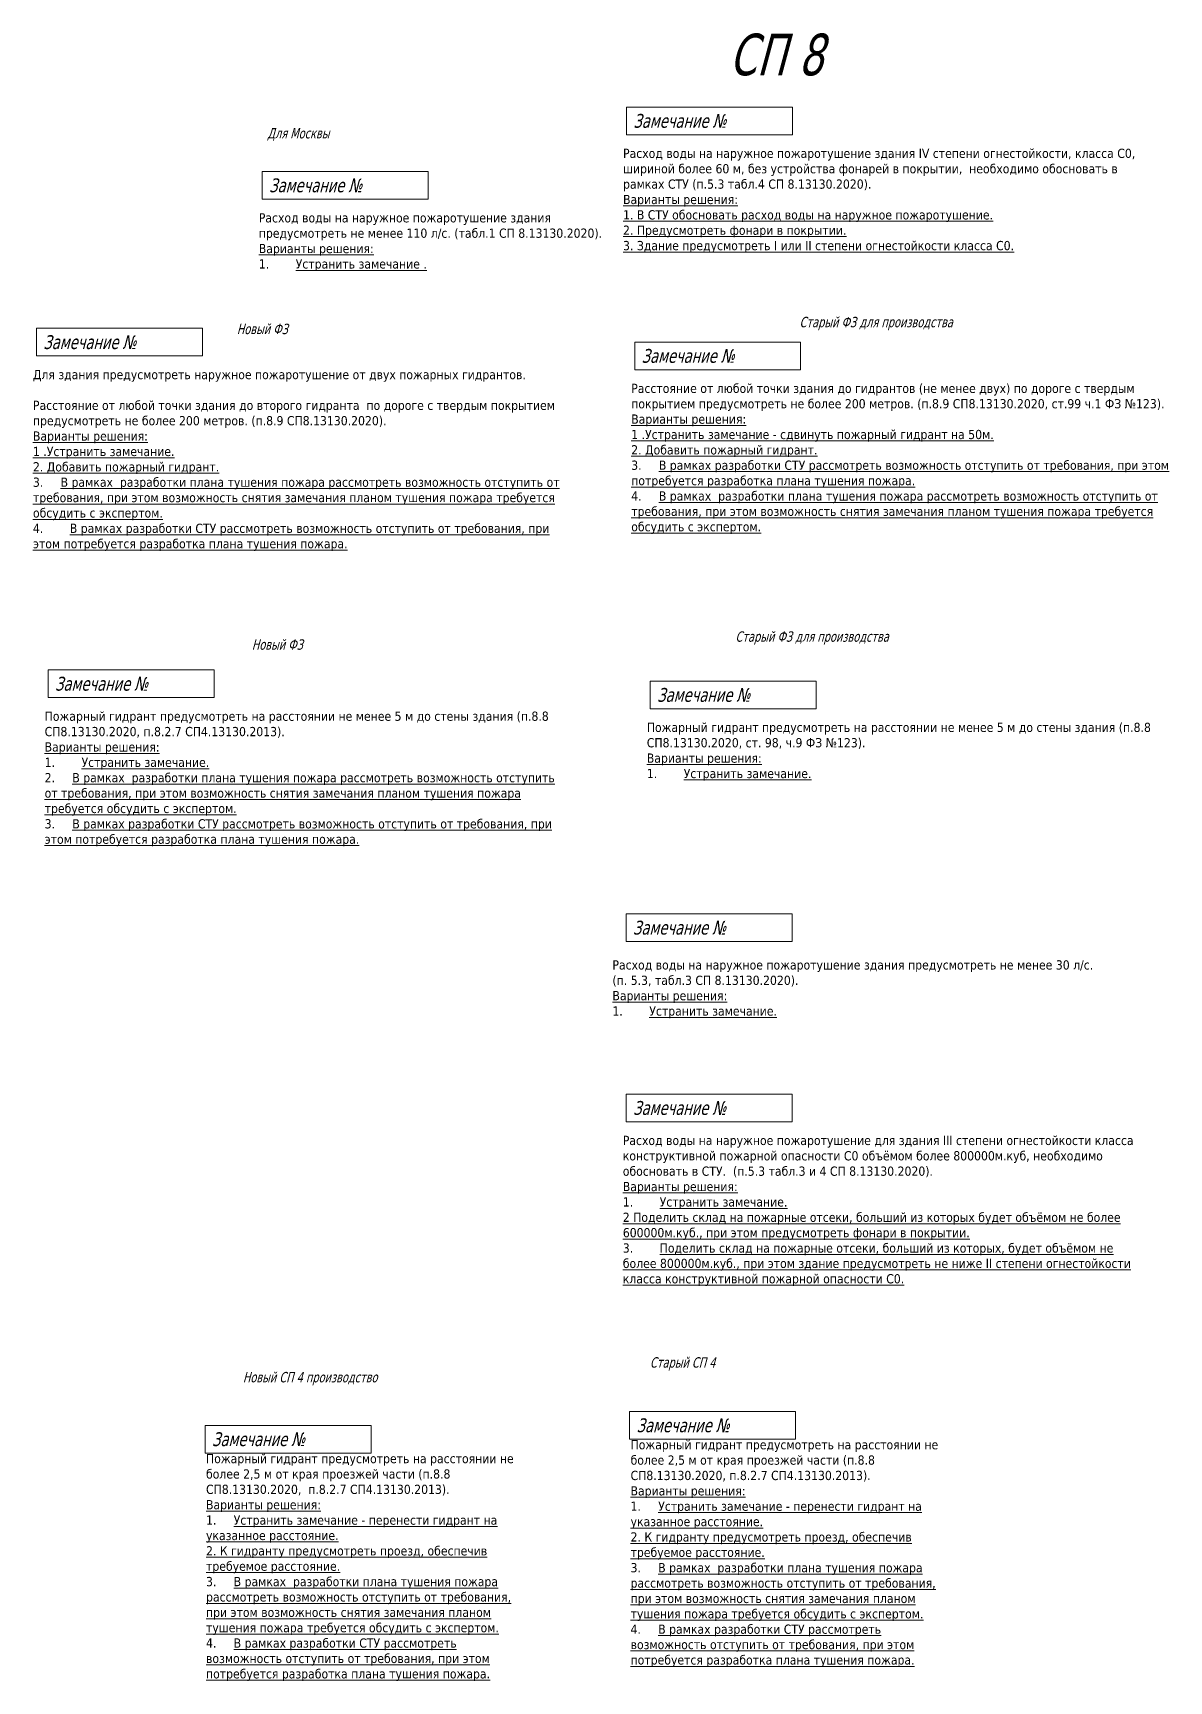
# Model space of a CAD drawing. Header units: millimetres. Extents: x -204396 to 1997851, y -2958255 to 237418.
# Drawn here: x 653293 to 727221, y -202459 to -95227 of the extents above; entities that cross this region are included whole.
import ezdxf

# ---------------------------------------------------------------- set-up
doc = ezdxf.new("R2010")
doc.units = ezdxf.units.MM
doc.layers.add('экспертиза', color=1, linetype='Continuous', lineweight=0)
doc.styles.add('ЭКСПЕРТИЗА', font='tahoma.ttf')

msp = doc.modelspace()

# ---------------------------------------------------------------- linework, layer by layer
at = {"layer": 'экспертиза', "lineweight": 0}
for points in [[(691915, -100047), (702715, -100047), (702715, -101847), (691915, -101847), (691915, -100047)], [(668214, -104241), (679014, -104241), (679014, -106041), (668214, -106041), (668214, -104241)], [(653518, -114442), (664318, -114442), (664318, -116242), (653518, -116242), (653518, -114442)], [(692449, -115338), (703249, -115338), (703249, -117138), (692449, -117138), (692449, -115338)], [(654280, -136669), (665080, -136669), (665080, -138469), (654280, -138469), (654280, -136669)], [(693464, -137396), (704264, -137396), (704264, -139196), (693464, -139196), (693464, -137396)], [(691889, -152540), (702689, -152540), (702689, -154340), (691889, -154340), (691889, -152540)], [(691901, -164271), (702701, -164271), (702701, -166071), (691901, -166071), (691901, -164271)], [(692122, -184920), (702922, -184920), (702922, -186720), (692122, -186720), (692122, -184920)], [(664496, -185823), (675296, -185823), (675296, -187623), (664496, -187623), (664496, -185823)]]:
    msp.add_lwpolyline(points, dxfattribs=at)

# ---------------------------------------------------------------- texts
at = {"layer": 'экспертиза', "color": 2, "lineweight": 0, "style": 'ЭКСПЕРТИЗА', "oblique": 14.99998, "width": 0.8}
for s, height, p in [('СП 8', 2700, (698589, -97976)), ('Для Москвы', 675, (668541, -102088)), ('Новый ФЗ', 675, (666562, -114823)), ('Старый ФЗ для производства', 675, (703177, -114374)), ('Новый ФЗ', 675, (667539, -135356)), ('Старый ФЗ для производства', 675, (699007, -134836)), ('Старый СП 4', 675, (693441, -182066)), ('Новый СП 4 производство', 675, (666958, -183025))]:
    msp.add_text(s, height=height, dxfattribs=at).set_placement(p)
at = {"layer": 'экспертиза', "lineweight": 0, "style": 'ЭКСПЕРТИЗА', "oblique": 14.99998, "width": 0.8}
for p in [(692365, -101397), (668664, -105591), (653968, -115792), (692899, -116688), (654730, -138019), (693914, -138746), (692339, -153890), (692351, -165621), (692572, -186270), (664946, -187173)]:
    msp.add_text('Замечание №', height=900, dxfattribs=at).set_placement(p)
at = {"layer": 'экспертиза', "lineweight": 0, "ltscale": 100, "transparency": 33554687, "char_height": 600, "attachment_point": 1, "style": 'ЭКСПЕРТИЗА'}
for s, insert, width in [('Расход воды на наружное пожаротушение здания IV степени огнестойкости, класса С0, шириной более 60 м, без устройства фонарей в покрытии,  необходимо обосновать в рамках СТУ (п.5.3 табл.4 СП 8.13130.2020).{\\C6;\\P\\LВарианты решения:\\P1. В СТУ обосновать расход воды на наружное пожаротушение.\\P2. Предусмотреть фонари в покрытии.\\P3. Здание предусмотреть I или II степени огнестойкости класса С0.}', (691691, -102759), 34068.54), ('Расход воды на наружное пожаротушение здания предусмотреть не менее 110 л/с. (табл.1 СП 8.13130.2020).{\\C6;\\P\\LВарианты решения:\\P\\l1.^I\\LУстранить замечание .}', (667990, -106953), 23650.68), ('Для здания предусмотреть наружное пожаротушение от двух пожарных гидрантов.\\P\\PРасстояние от любой точки здания до второго гидранта  по дороге с твердым покрытием предусмотреть не более 200 метров. (п.8.9 СП8.13130.2020).{\\L\\C6;\\PВарианты решения:\\P1 .Устранить замечание.\\P2. Добавить пожарный гидрант.\\P\\pt1800;\\l3.^I\\LВ рамках  разработки плана тушения пожара рассмотреть возможность отступить от требования, при этом возможность снятия замечания планом тушения пожара требуется обсудить с экспертом.\\P\\ptz;\\l4.^I\\LВ рамках разработки СТУ рассмотреть возможность отступить от требования, при этом потребуется разработка плана тушения пожара.}', (653293, -117154), 34733.09), ('Расстояние от любой точки здания до гидрантов (не менее двух) по дороге с твердым покрытием предусмотреть не более 200 метров. (п.8.9 СП8.13130.2020, ст.99 ч.1 ФЗ №123).{\\L\\C6;\\PВарианты решения:\\P1 .Устранить замечание - сдвинуть пожарный гидрант на 50м.\\P2. Добавить пожарный гидрант.\\P\\pt1800;\\l3.^I\\LВ рамках разработки СТУ рассмотреть возможность отступить от требования, при этом потребуется разработка плана тушения пожара.\\P\\l4.^I\\LВ рамках  разработки плана тушения пожара рассмотреть возможность отступить от требования, при этом возможность снятия замечания планом тушения пожара требуется обсудить с экспертом.}', (692224, -118050), 34919.28), ('Пожарный гидрант предусмотреть на расстоянии не менее 5 м до стены здания (п.8.8 СП8.13130.2020, п.8.2.7 СП4.13130.2013).\\P{\\L\\C6;Варианты решения:\\P\\l1.^I\\LУстранить замечание.\\P\\pt1800;\\l2.^I\\LВ рамках  разработки плана тушения пожара рассмотреть возможность отступить от требования, при этом возможность снятия замечания планом тушения пожара требуется обсудить с экспертом.\\P\\l3.^I\\LВ рамках разработки СТУ рассмотреть возможность отступить от требования, при этом потребуется разработка плана тушения пожара.}', (654055, -139381), 34068.54), ('Пожарный гидрант предусмотреть на расстоянии не менее 5 м до стены здания (п.8.8 СП8.13130.2020, ст. 98, ч.9 ФЗ №123).\\P{\\L\\C6;Варианты решения:\\P\\l1.^I\\LУстранить замечание.}', (693239, -140108), 34068.54), ('Расход воды на наружное пожаротушение здания предусмотреть не менее 30 л/с. (п. 5.3, табл.3 СП 8.13130.2020).{\\C6;\\P\\LВарианты решения:\\P\\l1.^I\\LУстранить замечание.}', (691000, -155564), 31509.59), ('Расход воды на наружное пожаротушение для здания III степени огнестойкости класса конструктивной пожарной опасности С0 объёмом более 800000м.куб, необходимо обосновать в СТУ.  (п.5.3 табл.3 и 4 СП 8.13130.2020).{\\C6;\\P\\LВарианты решения:\\P\\l1.^I\\LУстранить замечание.\\P2 Поделить склад на пожарные отсеки, больший из которых будет объёмом не более 600000м.куб., при этом предусмотреть фонари в покрытии.\\P\\l3.^I\\LПоделить склад на пожарные отсеки, больший из которых, будет объёмом не более 800000м.куб., при этом здание предусмотреть не ниже II степени огнестойкости класса конструктивной пожарной опасности С0.}', (691676, -166983), 34068.54)]:
    msp.add_mtext(s, dxfattribs=dict(at, insert=insert, width=width))
at = {"layer": 'экспертиза', "lineweight": 0, "ltscale": 100, "char_height": 600, "width": 20662.21, "attachment_point": 1, "style": 'ЭКСПЕРТИЗА'}
for s, insert in [('\\pt1200;Пожарный гидрант предусмотреть на расстоянии не более 2,5 м от края проезжей части (п.8.8 СП8.13130.2020, п.8.2.7 СП4.13130.2013).{\\L\\C6;\\PВарианты решения:\\P\\pt1800;\\l1.^I\\LУстранить замечание - перенести гидрант на указанное расстояние.\\P2. К гидранту предусмотреть проезд, обеспечив требуемое расстояние.\\P\\l3.^I\\LВ рамках  разработки плана тушения пожара рассмотреть возможность отступить от требования, при этом возможность снятия замечания планом тушения пожара требуется обсудить с экспертом.\\P\\l4.^I\\LВ рамках разработки СТУ рассмотреть возможность отступить от требования, при этом потребуется разработка плана тушения пожара.}', (692181, -186782)), ('\\pt1200;Пожарный гидрант предусмотреть на расстоянии не более 2,5 м от края проезжей части (п.8.8 СП8.13130.2020,  п.8.2.7 СП4.13130.2013).{\\L\\C6;\\PВарианты решения:\\P\\pt1800;\\l1.^I\\LУстранить замечание - перенести гидрант на указанное расстояние.\\P2. К гидранту предусмотреть проезд, обеспечив требуемое расстояние.\\P\\l3.^I\\LВ рамках  разработки плана тушения пожара рассмотреть возможность отступить от требования, при этом возможность снятия замечания планом тушения пожара требуется обсудить с экспертом.\\P\\l4.^I\\LВ рамках разработки СТУ рассмотреть возможность отступить от требования, при этом потребуется разработка плана тушения пожара.}', (664555, -187685))]:
    msp.add_mtext(s, dxfattribs=dict(at, insert=insert))

doc.saveas('drawing.dxf')
